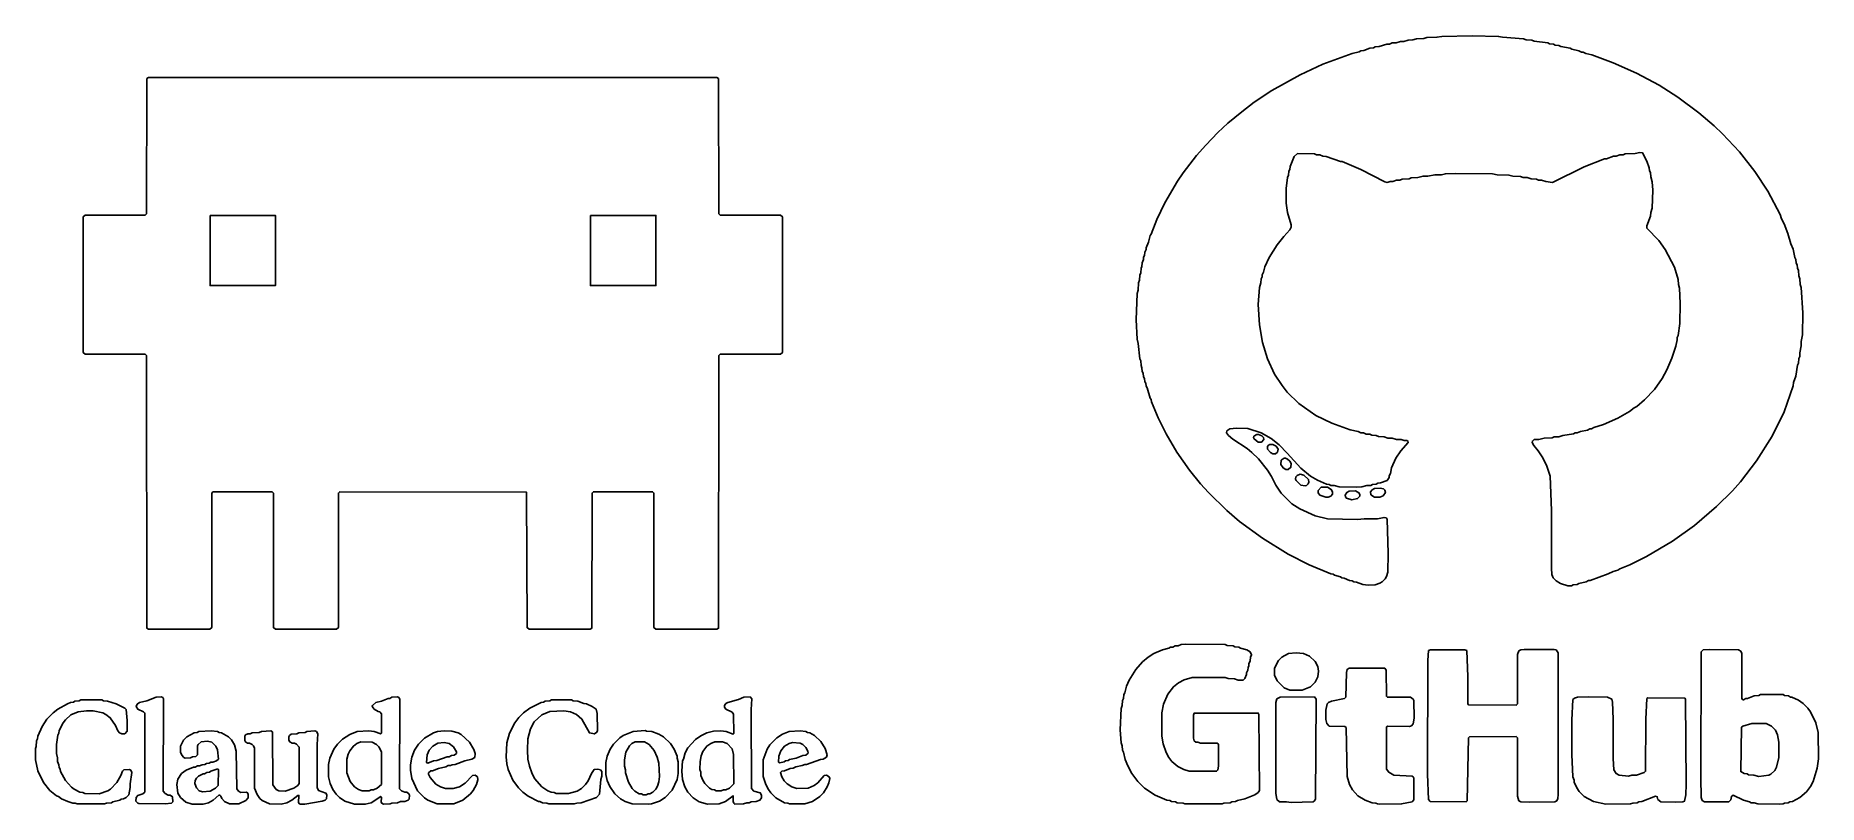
# Model space of a CAD drawing. Header units: millimetres. Extents: x 9 to 144, y 31 to 89.
import ezdxf

# ---------------------------------------------------------------- set-up
doc = ezdxf.new("R2010")
doc.units = ezdxf.units.MM
for name, color, linetype in [('CLAUDE_ICON', 1, 'Continuous'), ('CLAUDE_TEXT', 3, 'Continuous'), ('GITHUB_LOGO', 5, 'Continuous'), ('GITHUB_TEXT', 6, 'Continuous')]:
    doc.layers.add(name, color=color, linetype=linetype)

msp = doc.modelspace()

# ---------------------------------------------------------------- linework, layer by layer
at = {"layer": 'CLAUDE_ICON'}
for points in [[(17.55, 86), (17.525, 75.775), (17.425, 75.675), (12.875, 75.675), (12.725, 75.55), (12.725, 65.275), (12.875, 65.15), (17.425, 65.15), (17.525, 65.05), (17.55, 44.425), (17.675, 44.35), (22.3, 44.35), (22.45, 44.475), (22.45, 54.65), (22.55, 54.75), (27.025, 54.75), (27.125, 54.65), (27.125, 44.475), (27.275, 44.35), (31.9, 44.35), (32.05, 44.475), (32.05, 54.65), (32.15, 54.75), (46.275, 54.725), (46.325, 44.475), (46.475, 44.35), (51.1, 44.35), (51.225, 44.425), (51.25, 54.65), (51.35, 54.75), (55.825, 54.75), (55.925, 54.65), (55.925, 44.475), (56.075, 44.35), (60.7, 44.35), (60.825, 44.425), (60.85, 65.05), (60.95, 65.15), (65.5, 65.15), (65.65, 65.275), (65.65, 75.55), (65.5, 75.675), (60.95, 75.675), (60.85, 75.775), (60.825, 86), (60.7, 86.075), (17.675, 86.075)], [(22.325, 75.65), (27.275, 75.65), (27.275, 70.35), (22.325, 70.35)], [(51.125, 75.65), (56.075, 75.65), (56.075, 70.35), (51.125, 70.35)]]:
    msp.add_lwpolyline(points, close=True, dxfattribs=at)
at = {"layer": 'CLAUDE_TEXT'}
for points in [[(18.625, 39.225), (18.25, 39.2), (17.55, 38.925), (16.975, 38.8), (16.8, 38.675), (16.725, 38.5), (16.85, 38.3), (17.3, 38.1), (17.4, 38), (17.4, 32.025), (17.25, 31.9), (16.85, 31.775), (16.725, 31.625), (16.7, 31.35), (16.85, 31.175), (16.925, 31.15), (18.925, 31.125), (19.4, 31.2), (19.5, 31.3), (19.475, 31.675), (19.3, 31.8), (19.15, 31.8), (18.925, 31.925), (18.775, 32.1), (18.8, 39.075), (18.75, 39.175)], [(36.625, 39.175), (36.525, 39.225), (36.1, 39.2), (35.925, 39.1), (35.8, 39.1), (35.3, 38.9), (34.875, 38.8), (34.625, 38.575), (34.6, 38.5), (34.75, 38.3), (35.05, 38.125), (35.175, 38.1), (35.3, 37.95), (35.3, 36.475), (35.25, 36.425), (34.75, 36.6), (34.35, 36.65), (33.475, 36.6), (32.9, 36.375), (32.35, 36.025), (31.975, 35.65), (31.7, 35.275), (31.4, 34.6), (31.3, 34.125), (31.3, 33.175), (31.425, 32.675), (31.625, 32.225), (31.875, 31.875), (32.125, 31.625), (32.525, 31.35), (33.25, 31.1), (34.075, 31.1), (34.525, 31.225), (35.25, 31.7), (35.3, 31.65), (35.275, 31.275), (35.325, 31.175), (35.45, 31.1), (35.95, 31.125), (36.1, 31.2), (36.525, 31.225), (36.75, 31.325), (37.075, 31.325), (37.325, 31.425), (37.4, 31.5), (37.425, 31.8), (37.375, 31.9), (37.225, 32.025), (37.075, 32.025), (36.825, 32.125), (36.675, 32.275), (36.7, 39.05)], [(63.225, 39.225), (62.725, 39.2), (62.325, 39.025), (61.525, 38.8), (61.375, 38.725), (61.275, 38.575), (61.275, 38.45), (61.375, 38.3), (61.85, 38.075), (61.95, 37.925), (61.975, 36.45), (61.925, 36.4), (61.4, 36.6), (61, 36.65), (60.45, 36.625), (59.925, 36.5), (59.475, 36.275), (59.075, 36), (58.5, 35.375), (58.3, 35), (58.175, 34.525), (58.1, 34.4), (58.05, 33.6), (58.1, 32.975), (58.275, 32.425), (58.5, 32.025), (58.9, 31.6), (59.35, 31.3), (59.975, 31.1), (60.875, 31.125), (61.35, 31.325), (61.925, 31.75), (61.925, 31.325), (61.975, 31.175), (62.05, 31.1), (62.7, 31.125), (62.95, 31.225), (63.15, 31.225), (63.3, 31.3), (63.675, 31.325), (63.95, 31.425), (64.075, 31.6), (64.075, 31.8), (63.975, 31.975), (63.5, 32.1), (63.325, 32.3), (63.3, 38.275), (63.35, 39.075)], [(11.525, 38.7), (10.8, 38.3), (10.45, 38.025), (9.975, 37.55), (9.625, 37), (9.3, 36.25), (9.275, 36.05), (9.2, 35.9), (9.175, 35.475), (9.125, 35.325), (9.125, 34.475), (9.3, 33.625), (9.725, 32.75), (10.2, 32.15), (10.7, 31.75), (10.85, 31.7), (11.075, 31.525), (11.55, 31.325), (11.95, 31.2), (12.125, 31.2), (12.275, 31.125), (14.325, 31.125), (14.5, 31.2), (14.875, 31.225), (14.975, 31.3), (15.5, 31.425), (15.6, 31.5), (15.775, 31.525), (15.975, 31.625), (16.175, 31.825), (16.275, 32.375), (16.275, 32.65), (16.4, 33.5), (16.325, 33.675), (16.225, 33.725), (15.8, 33.7), (15.7, 33.6), (15.575, 33.275), (15.275, 32.75), (14.8, 32.25), (14.6, 32.125), (13.925, 31.9), (12.85, 31.925), (12.7, 32), (12.475, 32.025), (12.05, 32.25), (11.85, 32.4), (11.375, 32.9), (11, 33.575), (10.975, 33.75), (10.9, 33.875), (10.875, 34.1), (10.775, 34.35), (10.775, 34.625), (10.7, 34.95), (10.7, 35.625), (10.8, 36.325), (10.875, 36.475), (10.9, 36.675), (11.2, 37.275), (11.375, 37.5), (11.8, 37.875), (12.35, 38.1), (12.975, 38.175), (13.475, 38.175), (14.2, 38.025), (14.45, 37.9), (14.775, 37.65), (15.175, 37.075), (15.35, 36.65), (15.475, 36.5), (15.65, 36.425), (15.875, 36.425), (16.05, 36.625), (16.05, 37.45), (15.975, 38.275), (15.875, 38.375), (15.225, 38.7), (14.575, 38.9), (14.25, 38.925), (14.125, 39), (12.55, 39), (12.425, 38.925), (12.1, 38.9), (12, 38.825), (11.775, 38.8)], [(47.4, 38.8), (46.525, 38.375), (46.05, 38.025), (45.7, 37.675), (45.4, 37.275), (45, 36.475), (44.8, 35.75), (44.75, 34.7), (44.8, 34.175), (44.9, 33.725), (45.25, 32.925), (45.675, 32.35), (46, 32.025), (46.4, 31.725), (47.2, 31.325), (47.3, 31.325), (47.5, 31.225), (47.825, 31.2), (47.975, 31.125), (49.9, 31.125), (50.1, 31.2), (50.425, 31.225), (51.575, 31.625), (51.8, 31.875), (51.9, 32.975), (51.975, 33.225), (51.975, 33.575), (51.875, 33.7), (51.675, 33.75), (51.4, 33.725), (51.2, 33.425), (50.95, 32.875), (50.75, 32.6), (50.45, 32.3), (50.125, 32.1), (49.45, 31.925), (48.525, 31.925), (48.375, 32), (48.15, 32.025), (47.9, 32.125), (47.45, 32.425), (46.9, 33.05), (46.675, 33.475), (46.5, 33.975), (46.375, 34.525), (46.35, 35.2), (46.375, 36.05), (46.575, 36.8), (46.875, 37.35), (47.45, 37.875), (48.05, 38.125), (49.1, 38.175), (49.625, 38.1), (50.075, 37.9), (50.475, 37.55), (51.05, 36.5), (51.425, 36.425), (51.6, 36.55), (51.65, 36.675), (51.625, 37.975), (51.55, 38.3), (51.25, 38.5), (50.825, 38.7), (50.625, 38.725), (50.175, 38.9), (49.825, 38.925), (49.7, 39), (48.175, 39), (48.05, 38.925), (47.7, 38.9), (47.575, 38.825)], [(20.575, 36.2), (20.325, 35.95), (20.1, 35.5), (20.1, 35.05), (20.2, 34.825), (20.35, 34.65), (20.45, 34.6), (20.85, 34.625), (21, 34.7), (21.25, 34.725), (21.375, 34.85), (21.375, 35.525), (21.425, 35.625), (21.65, 35.825), (22.125, 35.875), (22.45, 35.8), (22.775, 35.5), (22.9, 35.225), (22.975, 34.525), (22.825, 34.4), (22.525, 34.3), (22.375, 34.3), (22.25, 34.225), (22.05, 34.2), (21.925, 34.125), (21.725, 34.1), (21.525, 34), (21.375, 34), (21.2, 33.9), (21.075, 33.9), (20.525, 33.675), (20.175, 33.425), (19.9, 33), (19.8, 32.6), (19.9, 31.95), (20.1, 31.625), (20.5, 31.275), (20.975, 31.1), (21.8, 31.1), (22.2, 31.225), (22.575, 31.425), (23, 31.8), (23.075, 31.8), (23.15, 31.725), (23.225, 31.55), (23.425, 31.325), (23.8, 31.125), (24.5, 31.125), (25.025, 31.4), (25.2, 31.6), (25.2, 31.85), (25.15, 31.975), (25.075, 32.025), (24.65, 32), (24.475, 32.1), (24.35, 32.275), (24.3, 35.125), (24.175, 35.6), (23.95, 35.975), (23.725, 36.2), (23.2, 36.5), (23.025, 36.525), (22.9, 36.6), (22.4, 36.65), (21.475, 36.6), (21.35, 36.525), (21.125, 36.5)], [(25, 36.35), (24.95, 36.25), (24.95, 35.925), (25, 35.825), (25.15, 35.725), (25.325, 35.725), (25.525, 35.625), (25.625, 35.525), (25.7, 35.35), (25.7, 32.325), (25.9, 31.85), (26.1, 31.55), (26.275, 31.4), (26.825, 31.125), (27.7, 31.1), (28.15, 31.225), (28.525, 31.425), (28.975, 31.775), (29.05, 31.775), (29.025, 31.25), (29.075, 31.15), (29.15, 31.1), (29.5, 31.1), (30.825, 31.35), (31.05, 31.425), (31.15, 31.525), (31.175, 31.825), (31.1, 31.95), (30.525, 32.15), (30.425, 32.375), (30.425, 35.625), (30.475, 36.425), (30.375, 36.6), (30.25, 36.65), (29.65, 36.6), (29.525, 36.525), (29.05, 36.5), (28.9, 36.425), (28.475, 36.4), (28.35, 36.3), (28.3, 36.2), (28.3, 35.95), (28.375, 35.825), (28.55, 35.725), (28.725, 35.725), (28.875, 35.65), (29.075, 35.425), (29.075, 32.675), (28.975, 32.525), (28.675, 32.325), (28.025, 32.1), (27.525, 32.125), (27.325, 32.225), (27.075, 32.575), (27.05, 36.575), (26.925, 36.65), (26.225, 36.6), (26.05, 36.525), (25.525, 36.5), (25.375, 36.425), (25.175, 36.425)], [(39.55, 36.6), (39.25, 36.5), (38.55, 36.1), (38.1, 35.65), (37.8, 35.2), (37.6, 34.675), (37.5, 34.075), (37.5, 33.675), (37.6, 33.05), (38.025, 32.125), (38.55, 31.6), (38.825, 31.425), (39.525, 31.125), (40.775, 31.125), (41.475, 31.425), (42.05, 31.9), (42.25, 32.15), (42.5, 32.6), (42.6, 32.95), (42.575, 33.175), (42.4, 33.3), (42.2, 33.275), (41.65, 32.7), (41.2, 32.425), (40.725, 32.3), (40.15, 32.3), (39.775, 32.425), (39.425, 32.625), (39, 33.125), (38.875, 33.375), (38.875, 33.475), (39.05, 33.625), (39.175, 33.625), (39.625, 33.8), (40.175, 33.925), (40.35, 34.025), (40.525, 34.025), (40.65, 34.1), (40.875, 34.125), (41.625, 34.4), (42.15, 34.525), (42.375, 34.65), (42.4, 34.95), (42.3, 35.25), (41.975, 35.8), (41.325, 36.375), (41.1, 36.5), (40.625, 36.625), (40.05, 36.65)], [(55.775, 36.6), (55.375, 36.625), (55.275, 36.675), (54.35, 36.6), (53.6, 36.3), (53.35, 36.125), (52.875, 35.65), (52.625, 35.275), (52.4, 34.75), (52.3, 34.275), (52.3, 33.35), (52.4, 32.9), (52.6, 32.45), (52.975, 31.9), (53.4, 31.525), (53.75, 31.325), (54.275, 31.125), (55.55, 31.1), (55.75, 31.125), (56.35, 31.35), (56.775, 31.625), (57.3, 32.175), (57.675, 32.975), (57.775, 33.425), (57.775, 34.325), (57.675, 34.6), (57.675, 34.75), (57.45, 35.275), (57.175, 35.7), (56.65, 36.2), (56.3, 36.4)], [(66.175, 36.6), (65.65, 36.4), (65.225, 36.125), (64.7, 35.6), (64.5, 35.275), (64.2, 34.475), (64.2, 33.2), (64.4, 32.6), (64.6, 32.225), (64.775, 31.975), (65.15, 31.6), (65.825, 31.225), (66.075, 31.2), (66.2, 31.125), (67.35, 31.125), (67.925, 31.325), (68.5, 31.7), (68.775, 31.975), (69.05, 32.425), (69.175, 32.725), (69.25, 33.05), (69.2, 33.175), (69, 33.3), (68.825, 33.275), (68.325, 32.725), (68.05, 32.525), (67.6, 32.325), (66.75, 32.3), (66.375, 32.425), (66.025, 32.65), (65.8, 32.875), (65.6, 33.175), (65.5, 33.5), (65.6, 33.6), (65.825, 33.625), (66.25, 33.8), (66.475, 33.825), (66.675, 33.925), (67.15, 34.025), (67.35, 34.125), (67.475, 34.125), (68.55, 34.5), (68.75, 34.525), (69, 34.675), (69.05, 34.85), (68.9, 35.325), (68.575, 35.85), (68.075, 36.3), (67.725, 36.5), (67.55, 36.525), (67.425, 36.6), (67, 36.65)], [(33.75, 35.825), (34.6, 35.8), (34.925, 35.625), (35.1, 35.45), (35.3, 35.075), (35.3, 32.6), (34.975, 32.325), (34.7, 32.2), (34.525, 32.2), (34.375, 32.125), (33.85, 32.125), (33.575, 32.225), (33.25, 32.425), (32.925, 32.825), (32.675, 33.475), (32.675, 34.525), (32.775, 34.9), (32.9, 35.15), (33.175, 35.5), (33.45, 35.7)], [(40.975, 35.075), (40.975, 34.95), (40.8, 34.825), (40.6, 34.8), (40.425, 34.7), (40.275, 34.7), (39.5, 34.425), (39.25, 34.4), (38.825, 34.225), (38.7, 34.275), (38.775, 34.85), (38.925, 35.2), (39.2, 35.5), (39.575, 35.725), (40.05, 35.775), (40.425, 35.7), (40.75, 35.45)], [(54.5, 35.825), (55.225, 35.825), (55.575, 35.625), (55.95, 35.175), (56.175, 34.675), (56.3, 34.225), (56.35, 33.2), (56.3, 32.8), (56.2, 32.475), (56.075, 32.25), (55.85, 32.025), (55.625, 31.9), (55.5, 31.9), (55.35, 31.825), (55.125, 31.825), (55, 31.9), (54.8, 31.9), (54.475, 32.1), (54.275, 32.3), (54, 32.775), (53.775, 33.475), (53.775, 33.7), (53.7, 33.975), (53.7, 34.475), (53.8, 35.05), (54.075, 35.525), (54.25, 35.7)], [(60.55, 35.825), (61.125, 35.825), (61.475, 35.7), (61.85, 35.3), (61.95, 34.875), (61.975, 32.65), (61.65, 32.325), (61.375, 32.2), (61.2, 32.2), (61.025, 32.125), (60.65, 32.125), (60.525, 32.2), (60.3, 32.225), (60.125, 32.325), (59.775, 32.675), (59.625, 32.925), (59.475, 33.275), (59.475, 33.525), (59.4, 33.725), (59.425, 34.35), (59.5, 34.775), (59.625, 35.1), (59.925, 35.5), (60.225, 35.7)], [(67.575, 35.125), (67.6, 34.975), (67.425, 34.825), (67.2, 34.8), (66.7, 34.6), (66.2, 34.5), (66.1, 34.425), (65.9, 34.4), (65.775, 34.325), (65.45, 34.25), (65.35, 34.3), (65.375, 34.75), (65.525, 35.15), (65.825, 35.5), (66.175, 35.7), (66.425, 35.775), (67, 35.725), (67.2, 35.625), (67.425, 35.4)], [(22.925, 33.775), (22.975, 33.725), (22.95, 32.525), (22.75, 32.325), (22.325, 32.1), (21.75, 32.05), (21.5, 32.125), (21.3, 32.35), (21.175, 32.675), (21.2, 32.9), (21.3, 33.075), (21.45, 33.225), (21.8, 33.4), (21.9, 33.4), (22.075, 33.5), (22.275, 33.525), (22.375, 33.6)]]:
    msp.add_lwpolyline(points, close=True, dxfattribs=at)
at = {"layer": 'GITHUB_LOGO'}
for points in [[(102.7, 85.1), (101.375, 84.225), (100.425, 83.5), (99.375, 82.625), (98.625, 81.925), (97.7, 80.975), (97, 80.175), (96, 78.875), (95.575, 78.25), (94.6, 76.6), (94, 75.35), (93.575, 74.225), (93.5, 74.125), (93.375, 73.625), (93.2, 73.2), (93.2, 73.075), (93.1, 72.875), (93.075, 72.625), (93, 72.5), (93, 72.325), (92.9, 72.075), (92.875, 71.8), (92.8, 71.65), (92.775, 71.3), (92.7, 71.125), (92.675, 70.75), (92.6, 70.55), (92.575, 70), (92.5, 69.75), (92.425, 67.75), (92.5, 66.3), (92.575, 65.975), (92.7, 64.8), (92.775, 64.65), (92.8, 64.3), (92.875, 64.125), (92.9, 63.85), (92.975, 63.725), (93, 63.45), (93.075, 63.325), (93.1, 63.075), (93.175, 62.95), (93.2, 62.725), (93.275, 62.6), (93.5, 61.825), (93.575, 61.725), (93.6, 61.55), (94.1, 60.35), (94.7, 59.125), (95.5, 57.75), (96.475, 56.375), (97.3, 55.35), (97.9, 54.7), (99.3, 53.325), (100.25, 52.5), (102, 51.225), (103.95, 50.025), (105.525, 49.225), (107.175, 48.525), (107.35, 48.5), (107.45, 48.425), (107.9, 48.3), (108, 48.225), (108.175, 48.2), (108.575, 48.025), (108.775, 48), (108.9, 47.925), (109.125, 47.9), (109.6, 47.725), (110, 47.675), (110.525, 47.7), (110.875, 47.825), (111.05, 47.925), (111.275, 48.15), (111.375, 48.325), (111.475, 48.675), (111.5, 50.075), (111.425, 52.675), (111.35, 52.775), (111.2, 52.8), (110.7, 52.7), (109.7, 52.7), (109.2, 52.65), (106.925, 52.7), (105.975, 52.925), (104.825, 53.45), (104.225, 53.825), (103.4, 54.65), (103, 55.25), (102.675, 55.9), (102.375, 56.375), (101.7, 57.225), (101.2, 57.725), (100.825, 58.025), (99.75, 58.725), (99.425, 59), (99.275, 59.2), (99.3, 59.35), (99.525, 59.5), (100.025, 59.55), (100.875, 59.525), (101.9, 59.2), (102.65, 58.775), (103.25, 58.3), (103.875, 57.675), (104.9, 56.525), (105.625, 55.925), (106.15, 55.625), (106.85, 55.325), (107.05, 55.3), (107.175, 55.225), (107.425, 55.225), (107.8, 55.125), (109.125, 55.1), (109.525, 55.125), (109.9, 55.225), (110.2, 55.225), (110.325, 55.3), (110.6, 55.325), (110.725, 55.4), (110.925, 55.425), (111.425, 55.6), (111.575, 55.825), (111.575, 55.95), (111.675, 56.125), (111.775, 56.55), (112.1, 57.3), (112.475, 57.85), (113.025, 58.475), (113, 58.575), (112.925, 58.625), (112.725, 58.625), (112.5, 58.7), (112.15, 58.7), (111.825, 58.8), (111.475, 58.8), (111.2, 58.9), (110.775, 58.925), (110.6, 59), (110.275, 59.025), (110.125, 59.1), (109.85, 59.1), (109.65, 59.2), (109.45, 59.2), (109.25, 59.3), (108.625, 59.425), (107.25, 59.925), (106.025, 60.525), (104.75, 61.425), (103.875, 62.275), (103.475, 62.775), (102.9, 63.65), (102.375, 64.8), (102, 66.05), (101.775, 67.375), (101.675, 68.925), (101.775, 70.2), (101.875, 70.55), (101.9, 70.85), (101.975, 71), (101.975, 71.15), (102.075, 71.35), (102.175, 71.75), (102.5, 72.475), (103.1, 73.425), (103.6, 74.05), (104.075, 74.55), (104.175, 74.775), (104.175, 74.95), (103.9, 75.875), (103.8, 76.575), (103.8, 77.7), (103.9, 78.525), (103.975, 78.7), (104, 79), (104.075, 79.125), (104.1, 79.35), (104.4, 80.1), (104.65, 80.325), (105.925, 80.3), (106.075, 80.225), (106.325, 80.225), (106.575, 80.125), (106.825, 80.1), (107.9, 79.725), (108.025, 79.725), (109.45, 79.125), (111.25, 78.2), (111.425, 78.15), (111.65, 78.225), (111.875, 78.225), (112.15, 78.325), (112.4, 78.325), (112.575, 78.4), (113.1, 78.425), (113.25, 78.5), (113.75, 78.525), (114.15, 78.625), (114.525, 78.625), (115.05, 78.725), (115.55, 78.725), (115.85, 78.8), (116.625, 78.825), (119.4, 78.8), (119.75, 78.725), (120.65, 78.7), (120.95, 78.625), (121.525, 78.6), (121.725, 78.525), (122.025, 78.525), (122.325, 78.425), (122.75, 78.4), (122.9, 78.325), (123.125, 78.325), (123.45, 78.225), (123.95, 78.15), (126.35, 79.325), (127.875, 79.925), (128.05, 79.925), (128.575, 80.125), (128.775, 80.125), (129.05, 80.225), (129.3, 80.225), (129.45, 80.3), (130.2, 80.325), (130.55, 80.4), (130.775, 80.375), (131.1, 79.75), (131.275, 79.25), (131.3, 79.025), (131.375, 78.9), (131.4, 78.575), (131.5, 78.2), (131.55, 77.575), (131.5, 76.2), (131.4, 75.875), (131.375, 75.6), (131.1, 74.875), (131.1, 74.7), (132, 73.75), (132.475, 73.075), (133.175, 71.725), (133.475, 70.8), (133.5, 70.425), (133.575, 70.15), (133.625, 69), (133.6, 67.475), (133.475, 66.575), (133.4, 66.425), (133.4, 66.25), (133.275, 65.75), (132.975, 64.85), (132.6, 63.975), (132.25, 63.325), (131.675, 62.475), (130.925, 61.7), (130.325, 61.2), (130.125, 61.1), (129.775, 60.825), (128.9, 60.325), (127.8, 59.825), (127.075, 59.6), (126.9, 59.5), (126.775, 59.5), (126.6, 59.4), (126.075, 59.3), (125.825, 59.2), (125.675, 59.2), (125.55, 59.125), (124.725, 59), (124.425, 58.9), (124.075, 58.9), (123.925, 58.825), (123.325, 58.8), (122.925, 58.7), (122.575, 58.7), (122.425, 58.575), (122.4, 58.475), (122.525, 58.25), (122.875, 57.85), (123.175, 57.4), (123.5, 56.75), (123.775, 55.925), (123.875, 53.325), (123.875, 48.975), (123.9, 48.475), (124, 48.225), (124.225, 48), (124.55, 47.8), (125.1, 47.625), (125.4, 47.625), (125.525, 47.7), (125.825, 47.725), (125.95, 47.8), (126.5, 47.925), (126.675, 48.025), (126.8, 48.025), (128.175, 48.525), (128.55, 48.725), (128.9, 48.825), (129.05, 48.925), (129.8, 49.225), (131.075, 49.85), (133.025, 51), (134.7, 52.2), (136.375, 53.625), (137.575, 54.825), (138.175, 55.5), (139.4, 57.075), (140.575, 58.95), (141.475, 60.8), (142.175, 62.75), (142.2, 63), (142.375, 63.5), (142.5, 64.325), (142.575, 64.475), (142.6, 64.825), (142.675, 64.975), (142.675, 65.25), (142.775, 65.775), (142.775, 66.125), (142.875, 66.625), (142.9, 68.275), (142.775, 70.2), (142.7, 70.425), (142.675, 70.85), (142.6, 71.075), (142.575, 71.475), (142.5, 71.65), (142.475, 71.925), (142.4, 72.05), (142.375, 72.325), (142.3, 72.475), (142.175, 73.1), (142, 73.5), (141.775, 74.275), (141.475, 75.025), (141.275, 75.4), (141.175, 75.725), (140.25, 77.475), (139.275, 78.975), (138.1, 80.45), (136.825, 81.825), (136.2, 82.425), (135.025, 83.425), (133.45, 84.6), (132.025, 85.5), (130.3, 86.425), (128.55, 87.2), (126.925, 87.8), (126.475, 87.9), (126.275, 88), (126.15, 88), (125.95, 88.1), (125.425, 88.225), (125.3, 88.3), (124.575, 88.425), (124.425, 88.5), (124.15, 88.525), (124.025, 88.6), (123.725, 88.625), (123.6, 88.7), (122.575, 88.825), (122.375, 88.9), (121.95, 88.925), (121.75, 89), (120.175, 89.125), (119.875, 89.2), (117.875, 89.25), (115.575, 89.2), (115.2, 89.125), (114.45, 89.1), (114.2, 89.025), (113.65, 89), (113.375, 88.925), (113.025, 88.9), (112.7, 88.8), (112.45, 88.8), (112.125, 88.7), (111.825, 88.7), (111.6, 88.6), (111.4, 88.6), (110.825, 88.425), (110.525, 88.4), (110.4, 88.325), (110.125, 88.3), (109.675, 88.125), (109.45, 88.1), (109.325, 88.025), (108.775, 87.9), (106.575, 87.1), (104.85, 86.3)], [(101.35, 58.95), (101.325, 58.85), (101.375, 58.75), (101.675, 58.5), (101.925, 58.5), (102.1, 58.7), (102.075, 58.85), (101.95, 58.975), (101.7, 59.075), (101.575, 59.075)], [(102.45, 58.275), (102.375, 58.175), (102.375, 57.975), (102.6, 57.725), (102.775, 57.625), (102.975, 57.625), (103.125, 57.75), (103.175, 57.975), (103.025, 58.2), (102.775, 58.325), (102.55, 58.325)], [(103.625, 57.275), (103.4, 57.125), (103.375, 56.8), (103.55, 56.55), (103.775, 56.425), (103.95, 56.425), (104.15, 56.6), (104.175, 56.875), (104.075, 57.05), (103.9, 57.2), (103.75, 57.275)], [(104.525, 55.875), (104.5, 55.7), (104.55, 55.6), (104.9, 55.25), (105.225, 55.2), (105.325, 55.225), (105.45, 55.35), (105.5, 55.475), (105.475, 55.675), (105.125, 56), (104.85, 56.075), (104.625, 55.975)], [(106.2, 54.85), (106.2, 54.675), (106.35, 54.5), (106.8, 54.325), (106.975, 54.325), (107.175, 54.425), (107.3, 54.575), (107.3, 54.75), (107.2, 54.925), (106.925, 55.1), (106.45, 55.1)], [(108.25, 54.5), (108.275, 54.35), (108.35, 54.25), (108.75, 54.125), (109.2, 54.225), (109.375, 54.425), (109.375, 54.55), (109.3, 54.675), (109.05, 54.825), (108.55, 54.8), (108.375, 54.7)], [(110.175, 54.75), (110.2, 54.525), (110.475, 54.325), (110.875, 54.325), (111.125, 54.45), (111.3, 54.7), (111.25, 54.875), (111.15, 54.975), (110.9, 55.025), (110.475, 55), (110.3, 54.9)]]:
    msp.add_lwpolyline(points, close=True, dxfattribs=at)
at = {"layer": 'GITHUB_TEXT'}
for points in [[(93.35, 42.225), (92.925, 41.875), (92.4, 41.3), (91.9, 40.5), (91.7, 40.05), (91.575, 39.525), (91.5, 39.4), (91.475, 39.1), (91.4, 38.95), (91.375, 38.575), (91.3, 38.35), (91.225, 36.725), (91.3, 35.75), (91.375, 35.525), (91.4, 35.2), (91.475, 35.05), (91.6, 34.5), (91.8, 34), (92.1, 33.425), (92.55, 32.825), (93.075, 32.325), (93.875, 31.8), (94.75, 31.425), (94.975, 31.4), (95.1, 31.325), (95.4, 31.3), (95.55, 31.225), (96, 31.2), (96.125, 31.125), (98.95, 31.125), (99.075, 31.2), (99.55, 31.225), (99.675, 31.3), (99.95, 31.325), (100.1, 31.4), (100.65, 31.525), (101.425, 31.825), (101.675, 32), (101.775, 32.15), (101.725, 37.9), (101.675, 38), (96.825, 38), (96.775, 37.85), (96.775, 36.1), (96.825, 35.9), (96.95, 35.8), (97.1, 35.8), (97.3, 35.725), (98.575, 35.725), (98.675, 35.65), (98.675, 33.975), (98.625, 33.7), (98.525, 33.6), (96.45, 33.6), (96.05, 33.725), (95.6, 33.95), (95.125, 34.35), (94.9, 34.65), (94.7, 35.025), (94.475, 35.675), (94.375, 36.25), (94.375, 38.025), (94.5, 38.675), (94.825, 39.425), (95.25, 40), (95.65, 40.3), (96.075, 40.525), (96.675, 40.7), (99.175, 40.7), (99.4, 40.625), (99.875, 40.6), (100.15, 40.5), (100.525, 40.5), (100.65, 40.625), (100.775, 40.925), (100.775, 41.05), (100.875, 41.25), (100.9, 41.45), (100.975, 41.575), (100.975, 41.725), (101.075, 41.95), (101.1, 42.225), (101.175, 42.4), (101.075, 42.625), (100.8, 42.8), (100.325, 42.925), (100.2, 43), (99.9, 43.025), (99.775, 43.1), (99.325, 43.125), (99.175, 43.2), (96.175, 43.225), (95.85, 43.2), (95.625, 43.1), (95.375, 43.1), (95.2, 43), (95.025, 43), (94.9, 42.925), (94.425, 42.8), (93.775, 42.5)], [(105.55, 42.3), (105.1, 42.5), (104.55, 42.55), (103.975, 42.5), (103.45, 42.225), (103.2, 41.975), (102.9, 41.4), (102.9, 40.875), (103.1, 40.45), (103.625, 39.925), (104.075, 39.725), (105, 39.725), (105.625, 40), (105.975, 40.35), (106.175, 40.75), (106.225, 41.175), (106.175, 41.525), (105.975, 41.9)], [(124.225, 42.775), (124.075, 42.825), (121.8, 42.825), (121.55, 42.8), (121.4, 42.7), (121.3, 42.425), (121.3, 38.7), (121.2, 38.6), (117.6, 38.625), (117.55, 38.7), (117.55, 40.75), (117.475, 42.725), (117.325, 42.8), (114.725, 42.8), (114.575, 42.725), (114.525, 41.975), (114.5, 33.375), (114.575, 31.475), (114.7, 31.325), (117.425, 31.3), (117.5, 31.375), (117.6, 36.125), (117.675, 36.2), (121.2, 36.225), (121.3, 36.125), (121.3, 31.725), (121.4, 31.375), (121.55, 31.3), (122.225, 31.275), (124.125, 31.3), (124.275, 31.375), (124.35, 31.55), (124.375, 31.85), (124.375, 42.55)], [(135.35, 42.775), (135.2, 42.625), (135.175, 33.1), (135.2, 31.625), (135.275, 31.4), (135.45, 31.3), (137.3, 31.3), (137.45, 31.45), (137.5, 31.7), (137.625, 31.8), (138.4, 31.425), (138.875, 31.3), (139, 31.225), (139.225, 31.225), (139.5, 31.125), (141.1, 31.1), (141.4, 31.125), (141.525, 31.2), (141.8, 31.225), (141.925, 31.3), (142.125, 31.325), (142.675, 31.625), (143.175, 32.05), (143.475, 32.45), (143.675, 32.825), (143.975, 33.825), (144.075, 34.55), (144.05, 36.525), (143.875, 37.275), (143.475, 38.1), (143.275, 38.375), (142.925, 38.725), (142.575, 38.975), (142.075, 39.2), (141.975, 39.2), (141.825, 39.3), (141.525, 39.325), (141.4, 39.4), (139.7, 39.4), (139.575, 39.325), (139.225, 39.3), (138.7, 39.1), (138.575, 39.1), (138.4, 39), (138.325, 39.025), (138.275, 39.1), (138.275, 42.5), (138.2, 42.675), (138.025, 42.8), (135.8, 42.825)], [(108.55, 41.4), (108.4, 41.3), (108.35, 41.075), (108.3, 39.2), (108.2, 39.1), (107.225, 38.9), (107, 38.8), (106.9, 38.7), (106.8, 38.225), (106.8, 37.525), (106.875, 37.225), (107.05, 37.025), (108.225, 37), (108.325, 36.9), (108.4, 33.2), (108.575, 32.6), (108.8, 32.2), (109.225, 31.75), (109.775, 31.425), (110.3, 31.225), (110.575, 31.2), (110.7, 31.125), (110.875, 31.1), (112.525, 31.125), (113.325, 31.3), (113.45, 31.45), (113.45, 33.075), (113.4, 33.175), (113.325, 33.225), (111.95, 33.3), (111.55, 33.525), (111.375, 33.75), (111.375, 36.95), (111.475, 37.025), (113.125, 37), (113.275, 37.05), (113.4, 37.2), (113.475, 37.625), (113.45, 38.95), (113.4, 39.05), (113.2, 39.2), (111.45, 39.2), (111.375, 39.275), (111.35, 41.25), (111.25, 41.4)], [(103.325, 39.2), (103.075, 39.075), (103, 38.8), (103, 31.95), (103.075, 31.475), (103.275, 31.3), (103.825, 31.3), (104.175, 31.25), (105.825, 31.3), (105.95, 31.4), (106, 31.525), (106.05, 39.05), (105.925, 39.225)], [(125.5, 39.025), (125.425, 37.475), (125.425, 34.875), (125.5, 33.175), (125.6, 32.925), (125.6, 32.775), (125.8, 32.35), (125.975, 32.075), (126.35, 31.7), (127.05, 31.325), (128, 31.1), (129.85, 31.125), (130.025, 31.2), (130.35, 31.225), (130.475, 31.3), (130.725, 31.325), (131.75, 31.725), (131.875, 31.675), (131.925, 31.475), (132.15, 31.3), (133.25, 31.275), (133.825, 31.3), (133.95, 31.35), (134.05, 31.825), (134.075, 32.625), (134.025, 39.05), (133.975, 39.125), (131.175, 39.15), (131.1, 39.1), (131.025, 37.55), (131, 33.6), (130.9, 33.5), (130.3, 33.3), (129.95, 33.3), (129.7, 33.225), (129, 33.3), (128.775, 33.425), (128.6, 33.7), (128.55, 34.575), (128.55, 37.55), (128.5, 38.825), (128.45, 39.05), (128.125, 39.2), (126.7, 39.225), (125.85, 39.2), (125.625, 39.125)], [(138.35, 37.025), (139.05, 37.225), (140.125, 37.225), (140.525, 37.025), (140.825, 36.7), (140.975, 36.35), (141.075, 35.8), (141.075, 34.65), (140.9, 33.9), (140.775, 33.65), (140.475, 33.375), (140.325, 33.3), (139.575, 33.2), (139.2, 33.3), (138.8, 33.325), (138.675, 33.4), (138.45, 33.425), (138.2, 33.575), (138.25, 36.925)]]:
    msp.add_lwpolyline(points, close=True, dxfattribs=at)

doc.saveas('drawing.dxf')
